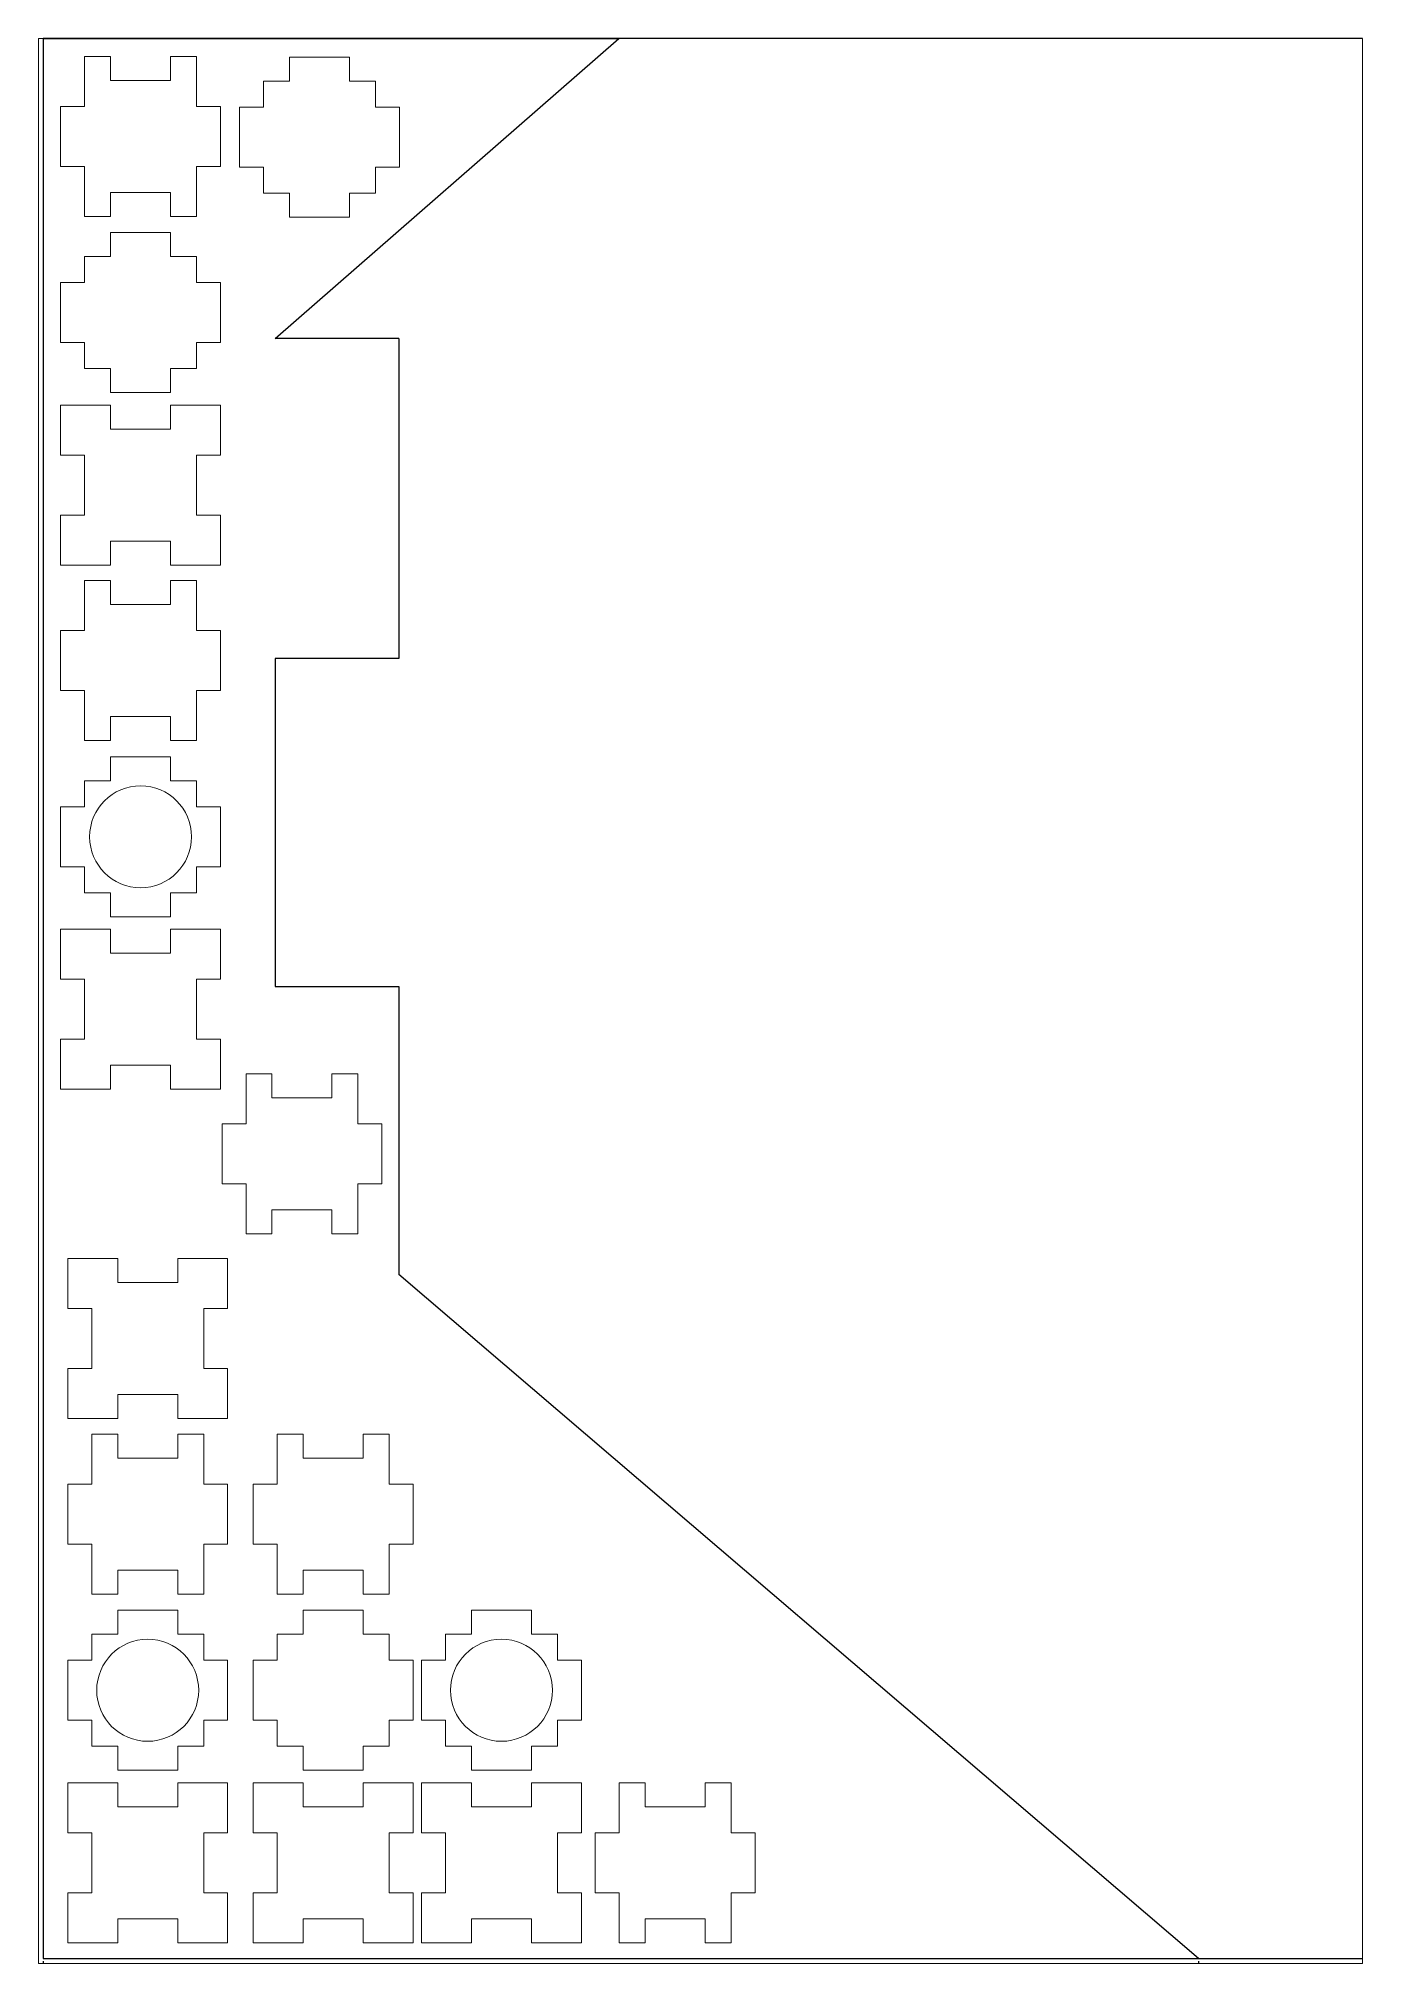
# Paper-space layout 'Lámina 6' of a CAD drawing. Header units: millimetres. Extents: x 0 to 331, y 0 to 481.
# The model-space entities are those that its viewports show. They can reach past a viewport. Long polylines and large blocks are cut down to what shows.
import ezdxf

# ---------------------------------------------------------------- set-up
doc = ezdxf.new("R2010")
doc.units = ezdxf.units.MM
doc.layers.get('0').update_dxf_attribs({"plot": 0})
doc.layers.add('Borde', color=7, linetype='Continuous', plot=False)
doc.layers.add('Corte', color=1, linetype='Continuous', lineweight=5)
doc.styles.get("Standard").update_dxf_attribs({"font": 'arial.ttf'})
doc.dimstyles.new('ISO-25', dxfattribs={"dimtxt": 2.5, "dimasz": 2.5, "dimexe": 1.25, "dimexo": 0.625, "dimtad": 1, "dimtxsty": 'Standard', "dimcen": 2.5, "dimadec": 0, "dimazin": 0, "dimtfac": 1, "dimtmove": 0, "dimatfit": 3, "dimfxl": 1, "dimarcsym": 0})

# ---------------------------------------------------------------- blocks, each defined once
blk = doc.blocks.new('*D55')
at = {"layer": 'Borde', "color": 0, "lineweight": -2, "transparency": 16777216}
for p, q in [((1631.81, 670.18), (1656.17, 670.18)), ((1654.92, 192.68), (1654.92, 667.68)), ((1631.81, 190.18), (1656.17, 190.18))]:
    blk.add_line(p, q, dxfattribs=at)
at = {"layer": 'Borde', "color": 0, "transparency": 16777216}
for points in [[(1654.5, 667.68), (1655.34, 667.68), (1654.92, 670.18)], [(1654.5, 192.68), (1655.34, 192.68), (1654.92, 190.18)]]:
    blk.add_solid(points, dxfattribs=at)
at = {"layer": 'Defpoints', "color": 0, "transparency": 16777216}
for p in [(1631.19, 670.18), (1654.92, 670.18), (1631.19, 190.18)]:
    blk.add_point(p, dxfattribs=at)
at = {"layer": 'Borde', "color": 0, "transparency": 16777216, "insert": (1653.02, 204.03), "char_height": 2.5, "attachment_point": 5, "rotation": 90}
blk.add_mtext('480', dxfattribs=at)
blk = doc.blocks.new('*D56')
at = {"layer": 'Borde', "color": 0, "lineweight": -2, "transparency": 16777216}
for p, q in [((1301.19, 189.55), (1301.19, 172)), ((1590.19, 189.55), (1590.19, 172)), ((1587.69, 173.25), (1303.69, 173.25))]:
    blk.add_line(p, q, dxfattribs=at)
at = {"layer": 'Borde', "color": 0, "transparency": 16777216}
for points in [[(1303.69, 173.67), (1303.69, 172.84), (1301.19, 173.25)], [(1587.69, 173.67), (1587.69, 172.84), (1590.19, 173.25)]]:
    blk.add_solid(points, dxfattribs=at)
at = {"layer": 'Defpoints', "color": 0, "transparency": 16777216}
for p in [(1301.19, 190.18), (1590.19, 190.18), (1301.19, 173.25)]:
    blk.add_point(p, dxfattribs=at)
at = {"layer": 'Borde', "color": 0, "transparency": 16777216, "insert": (1483.31, 175.38), "char_height": 2.5, "attachment_point": 5}
blk.add_mtext('289,01', dxfattribs=at)

msp = doc.modelspace()

# ---------------------------------------------------------------- linework, layer by layer
for p, q in [((1301.186, 670.179), (1359.186, 670.179)), ((1390.186, 595.179), (1359.186, 595.179)), ((1359.186, 433.179), (1390.186, 433.179)), ((1301.186, 190.179), (1631.186, 190.179))]:
    msp.add_line(p, q)
at = {"layer": 'Borde'}
for p, q in [((1301.186, 670.179), (1445.186, 670.179)), ((1359.186, 595.179), (1445.186, 670.179)), ((1390.186, 595.179), (1390.186, 515.179)), ((1390.186, 515.179), (1359.186, 515.179)), ((1359.186, 515.179), (1359.186, 433.179)), ((1390.186, 433.179), (1390.186, 361.179)), ((1590.192, 190.179), (1390.186, 361.179))]:
    msp.add_line(p, q, dxfattribs=at)
msp.add_lwpolyline([(1301.186, 190.179), (1631.186, 190.179), (1631.186, 670.179), (1301.186, 670.179)], close=True, dxfattribs=at)
at = {"layer": 'Corte'}
for p, q in [((1311.56, 665.704), (1311.56, 653.204)), ((1311.56, 665.704), (1318.06, 665.704)), ((1318.06, 665.704), (1318.06, 659.704)), ((1333.06, 665.704), (1333.06, 659.704)), ((1333.06, 665.704), (1339.56, 665.704)), ((1339.56, 665.704), (1339.56, 653.204)), ((1362.788, 665.499), (1362.788, 659.499)), ((1362.788, 665.499), (1377.788, 665.499)), ((1377.788, 665.499), (1377.788, 659.499)), ((1318.06, 659.704), (1333.06, 659.704)), ((1356.288, 659.499), (1356.288, 652.999)), ((1362.788, 659.499), (1356.288, 659.499)), ((1377.788, 659.499), (1384.288, 659.499)), ((1384.288, 659.499), (1384.288, 652.999)), ((1305.56, 638.204), (1305.56, 653.204)), ((1305.56, 653.204), (1311.56, 653.204)), ((1345.56, 653.204), (1339.56, 653.204)), ((1345.56, 638.204), (1345.56, 653.204)), ((1350.288, 637.999), (1350.288, 652.999)), ((1356.288, 652.999), (1350.288, 652.999)), ((1384.288, 652.999), (1390.288, 652.999)), ((1390.288, 637.999), (1390.288, 652.999)), ((1305.56, 638.204), (1311.56, 638.204)), ((1311.56, 625.704), (1311.56, 638.204)), ((1345.56, 638.204), (1339.56, 638.204)), ((1339.56, 625.704), (1339.56, 638.204)), ((1356.288, 637.999), (1350.288, 637.999)), ((1356.288, 631.499), (1356.288, 637.999)), ((1384.288, 637.999), (1390.288, 637.999)), ((1384.288, 631.499), (1384.288, 637.999)), ((1318.06, 631.704), (1333.06, 631.704)), ((1318.06, 625.704), (1318.06, 631.704)), ((1333.06, 625.704), (1333.06, 631.704)), ((1362.788, 631.499), (1356.288, 631.499)), ((1362.788, 625.499), (1362.788, 631.499)), ((1377.788, 631.499), (1384.288, 631.499)), ((1377.788, 625.499), (1377.788, 631.499)), ((1311.56, 625.704), (1318.06, 625.704)), ((1333.06, 625.704), (1339.56, 625.704)), ((1318.06, 621.654), (1318.06, 615.654)), ((1318.06, 621.654), (1333.06, 621.654)), ((1333.06, 621.654), (1333.06, 615.654)), ((1362.788, 625.499), (1377.788, 625.499)), ((1311.56, 615.654), (1311.56, 609.154)), ((1318.06, 615.654), (1311.56, 615.654)), ((1333.06, 615.654), (1339.56, 615.654)), ((1339.56, 615.654), (1339.56, 609.154)), ((1305.56, 594.154), (1305.56, 609.154)), ((1311.56, 609.154), (1305.56, 609.154)), ((1339.56, 609.154), (1345.56, 609.154)), ((1345.56, 594.154), (1345.56, 609.154)), ((1311.56, 594.154), (1305.56, 594.154)), ((1311.56, 587.654), (1311.56, 594.154)), ((1339.56, 594.154), (1345.56, 594.154)), ((1339.56, 587.654), (1339.56, 594.154)), ((1318.06, 587.654), (1311.56, 587.654)), ((1318.06, 581.654), (1318.06, 587.654)), ((1333.06, 587.654), (1339.56, 587.654)), ((1333.06, 581.654), (1333.06, 587.654)), ((1305.56, 566.053), (1305.56, 578.553)), ((1305.56, 578.553), (1318.06, 578.553)), ((1318.06, 581.654), (1333.06, 581.654)), ((1318.06, 578.553), (1318.06, 572.553)), ((1333.06, 578.553), (1333.06, 572.553)), ((1333.06, 578.553), (1345.56, 578.553)), ((1345.56, 566.053), (1345.56, 578.553)), ((1318.06, 572.553), (1333.06, 572.553)), ((1305.56, 566.053), (1311.56, 566.053)), ((1311.56, 566.053), (1311.56, 551.053)), ((1345.56, 566.053), (1339.56, 566.053)), ((1339.56, 551.053), (1339.56, 566.053)), ((1305.56, 538.553), (1305.56, 551.053)), ((1305.56, 551.053), (1311.56, 551.053)), ((1345.56, 551.053), (1339.56, 551.053)), ((1345.56, 538.553), (1345.56, 551.053)), ((1333.06, 544.553), (1318.06, 544.553)), ((1318.06, 538.553), (1318.06, 544.553)), ((1333.06, 538.553), (1333.06, 544.553)), ((1305.56, 538.553), (1318.06, 538.553)), ((1311.56, 534.672), (1311.56, 522.172)), ((1311.56, 534.672), (1318.06, 534.672)), ((1318.06, 534.672), (1318.06, 528.672)), ((1333.06, 538.553), (1345.56, 538.553)), ((1333.06, 534.672), (1333.06, 528.672)), ((1333.06, 534.672), (1339.56, 534.672)), ((1339.56, 534.672), (1339.56, 522.172)), ((1318.06, 528.672), (1333.06, 528.672)), ((1305.56, 507.172), (1305.56, 522.172)), ((1305.56, 522.172), (1311.56, 522.172)), ((1345.56, 522.172), (1339.56, 522.172)), ((1345.56, 507.172), (1345.56, 522.172)), ((1305.56, 507.172), (1311.56, 507.172)), ((1311.56, 494.672), (1311.56, 507.172)), ((1345.56, 507.172), (1339.56, 507.172)), ((1339.56, 494.672), (1339.56, 507.172)), ((1318.06, 500.672), (1333.06, 500.672)), ((1318.06, 494.672), (1318.06, 500.672)), ((1333.06, 494.672), (1333.06, 500.672)), ((1311.56, 494.672), (1318.06, 494.672)), ((1333.06, 494.672), (1339.56, 494.672)), ((1318.06, 490.621), (1318.06, 484.621)), ((1318.06, 490.621), (1333.06, 490.621)), ((1333.06, 490.621), (1333.06, 484.621)), ((1311.56, 484.621), (1311.56, 478.121)), ((1318.06, 484.621), (1311.56, 484.621)), ((1333.06, 484.621), (1339.56, 484.621)), ((1339.56, 484.621), (1339.56, 478.121)), ((1305.56, 463.121), (1305.56, 478.121)), ((1311.56, 478.121), (1305.56, 478.121)), ((1339.56, 478.121), (1345.56, 478.121)), ((1345.56, 463.121), (1345.56, 478.121)), ((1311.56, 463.121), (1305.56, 463.121)), ((1311.56, 456.621), (1311.56, 463.121)), ((1339.56, 463.121), (1345.56, 463.121)), ((1339.56, 456.621), (1339.56, 463.121)), ((1318.06, 456.621), (1311.56, 456.621)), ((1318.06, 450.621), (1318.06, 456.621)), ((1333.06, 456.621), (1339.56, 456.621)), ((1333.06, 450.621), (1333.06, 456.621)), ((1318.06, 450.621), (1333.06, 450.621)), ((1305.56, 435.02), (1305.56, 447.52)), ((1305.56, 447.52), (1318.06, 447.52)), ((1318.06, 447.52), (1318.06, 441.52)), ((1333.06, 447.52), (1333.06, 441.52)), ((1333.06, 447.52), (1345.56, 447.52)), ((1345.56, 435.02), (1345.56, 447.52)), ((1318.06, 441.52), (1333.06, 441.52)), ((1305.56, 435.02), (1311.56, 435.02)), ((1311.56, 435.02), (1311.56, 420.02)), ((1345.56, 435.02), (1339.56, 435.02)), ((1339.56, 420.02), (1339.56, 435.02)), ((1305.56, 407.52), (1305.56, 420.02)), ((1305.56, 420.02), (1311.56, 420.02)), ((1345.56, 420.02), (1339.56, 420.02)), ((1345.56, 407.52), (1345.56, 420.02)), ((1333.06, 413.52), (1318.06, 413.52)), ((1318.06, 407.52), (1318.06, 413.52)), ((1333.06, 407.52), (1333.06, 413.52)), ((1351.924, 411.338), (1351.924, 398.838)), ((1351.924, 411.338), (1358.424, 411.338)), ((1358.424, 411.338), (1358.424, 405.338)), ((1373.424, 411.338), (1373.424, 405.338)), ((1373.424, 411.338), (1379.924, 411.338)), ((1379.924, 411.338), (1379.924, 398.838)), ((1305.56, 407.52), (1318.06, 407.52)), ((1333.06, 407.52), (1345.56, 407.52)), ((1358.424, 405.338), (1373.424, 405.338)), ((1345.924, 383.838), (1345.924, 398.838)), ((1345.924, 398.838), (1351.924, 398.838)), ((1385.924, 398.838), (1379.924, 398.838)), ((1385.924, 383.838), (1385.924, 398.838)), ((1345.924, 383.838), (1351.924, 383.838)), ((1351.924, 371.338), (1351.924, 383.838)), ((1385.924, 383.838), (1379.924, 383.838)), ((1379.924, 371.338), (1379.924, 383.838)), ((1358.424, 377.338), (1373.424, 377.338)), ((1358.424, 371.338), (1358.424, 377.338)), ((1373.424, 371.338), (1373.424, 377.338)), ((1351.924, 371.338), (1358.424, 371.338)), ((1373.424, 371.338), (1379.924, 371.338)), ((1307.335, 352.698), (1307.335, 365.198)), ((1307.335, 365.198), (1319.835, 365.198)), ((1319.835, 365.198), (1319.835, 359.198)), ((1334.835, 365.198), (1334.835, 359.198)), ((1334.835, 365.198), (1347.335, 365.198)), ((1347.335, 352.698), (1347.335, 365.198)), ((1319.835, 359.198), (1334.835, 359.198)), ((1307.335, 352.698), (1313.335, 352.698)), ((1313.335, 352.698), (1313.335, 337.698)), ((1347.335, 352.698), (1341.335, 352.698)), ((1341.335, 337.698), (1341.335, 352.698)), ((1307.335, 325.198), (1307.335, 337.698)), ((1307.335, 337.698), (1313.335, 337.698)), ((1347.335, 337.698), (1341.335, 337.698)), ((1347.335, 325.198), (1347.335, 337.698)), ((1334.835, 331.198), (1319.835, 331.198)), ((1319.835, 325.198), (1319.835, 331.198)), ((1334.835, 325.198), (1334.835, 331.198)), ((1307.335, 325.198), (1319.835, 325.198)), ((1334.835, 325.198), (1347.335, 325.198)), ((1313.335, 321.317), (1313.335, 308.817)), ((1313.335, 321.317), (1319.835, 321.317)), ((1319.835, 321.317), (1319.835, 315.317)), ((1334.835, 321.317), (1334.835, 315.317)), ((1334.835, 321.317), (1341.335, 321.317)), ((1341.335, 321.317), (1341.335, 308.817)), ((1359.703, 321.317), (1359.703, 308.817)), ((1359.703, 321.317), (1366.203, 321.317)), ((1366.203, 321.317), (1366.203, 315.317)), ((1381.203, 321.317), (1381.203, 315.317)), ((1381.203, 321.317), (1387.703, 321.317)), ((1387.703, 321.317), (1387.703, 308.817)), ((1319.835, 315.317), (1334.835, 315.317)), ((1366.203, 315.317), (1381.203, 315.317)), ((1307.335, 293.817), (1307.335, 308.817)), ((1307.335, 308.817), (1313.335, 308.817)), ((1347.335, 308.817), (1341.335, 308.817)), ((1347.335, 293.817), (1347.335, 308.817)), ((1353.703, 293.817), (1353.703, 308.817)), ((1353.703, 308.817), (1359.703, 308.817)), ((1393.703, 308.817), (1387.703, 308.817)), ((1393.703, 293.817), (1393.703, 308.817)), ((1307.335, 293.817), (1313.335, 293.817)), ((1313.335, 281.317), (1313.335, 293.817)), ((1347.335, 293.817), (1341.335, 293.817)), ((1341.335, 281.317), (1341.335, 293.817)), ((1353.703, 293.817), (1359.703, 293.817)), ((1359.703, 281.317), (1359.703, 293.817)), ((1393.703, 293.817), (1387.703, 293.817)), ((1387.703, 281.317), (1387.703, 293.817)), ((1319.835, 287.317), (1334.835, 287.317)), ((1319.835, 281.317), (1319.835, 287.317)), ((1334.835, 281.317), (1334.835, 287.317)), ((1366.203, 287.317), (1381.203, 287.317)), ((1366.203, 281.317), (1366.203, 287.317)), ((1381.203, 281.317), (1381.203, 287.317)), ((1313.335, 281.317), (1319.835, 281.317)), ((1334.835, 281.317), (1341.335, 281.317)), ((1359.703, 281.317), (1366.203, 281.317)), ((1381.203, 281.317), (1387.703, 281.317)), ((1319.835, 277.267), (1319.835, 271.267)), ((1319.835, 277.267), (1334.835, 277.267)), ((1334.835, 277.267), (1334.835, 271.267)), ((1366.203, 277.267), (1366.203, 271.267)), ((1366.203, 277.267), (1381.203, 277.267)), ((1381.203, 277.267), (1381.203, 271.267)), ((1408.322, 277.267), (1408.322, 271.267)), ((1408.322, 277.267), (1423.322, 277.267)), ((1423.322, 277.267), (1423.322, 271.267)), ((1313.335, 271.267), (1313.335, 264.767)), ((1319.835, 271.267), (1313.335, 271.267)), ((1334.835, 271.267), (1341.335, 271.267)), ((1341.335, 271.267), (1341.335, 264.767)), ((1359.703, 271.267), (1359.703, 264.767)), ((1366.203, 271.267), (1359.703, 271.267)), ((1381.203, 271.267), (1387.703, 271.267)), ((1387.703, 271.267), (1387.703, 264.767)), ((1401.822, 271.267), (1401.822, 264.767)), ((1408.322, 271.267), (1401.822, 271.267)), ((1423.322, 271.267), (1429.822, 271.267)), ((1429.822, 271.267), (1429.822, 264.767)), ((1307.335, 249.767), (1307.335, 264.767)), ((1313.335, 264.767), (1307.335, 264.767)), ((1341.335, 264.767), (1347.335, 264.767)), ((1347.335, 249.767), (1347.335, 264.767)), ((1353.703, 249.767), (1353.703, 264.767)), ((1359.703, 264.767), (1353.703, 264.767)), ((1387.703, 264.767), (1393.703, 264.767)), ((1393.703, 249.767), (1393.703, 264.767)), ((1395.822, 249.767), (1395.822, 264.767)), ((1401.822, 264.767), (1395.822, 264.767)), ((1429.822, 264.767), (1435.822, 264.767)), ((1435.822, 249.767), (1435.822, 264.767)), ((1313.335, 249.767), (1307.335, 249.767)), ((1313.335, 243.267), (1313.335, 249.767)), ((1341.335, 249.767), (1347.335, 249.767)), ((1341.335, 243.267), (1341.335, 249.767)), ((1359.703, 249.767), (1353.703, 249.767)), ((1359.703, 243.267), (1359.703, 249.767)), ((1387.703, 249.767), (1393.703, 249.767)), ((1387.703, 243.267), (1387.703, 249.767)), ((1401.822, 249.767), (1395.822, 249.767)), ((1401.822, 243.267), (1401.822, 249.767)), ((1429.822, 249.767), (1435.822, 249.767)), ((1429.822, 243.267), (1429.822, 249.767)), ((1319.835, 243.267), (1313.335, 243.267)), ((1319.835, 237.267), (1319.835, 243.267)), ((1334.835, 243.267), (1341.335, 243.267)), ((1334.835, 237.267), (1334.835, 243.267)), ((1366.203, 243.267), (1359.703, 243.267)), ((1366.203, 237.267), (1366.203, 243.267)), ((1381.203, 243.267), (1387.703, 243.267)), ((1381.203, 237.267), (1381.203, 243.267)), ((1408.322, 243.267), (1401.822, 243.267)), ((1408.322, 237.267), (1408.322, 243.267)), ((1423.322, 243.267), (1429.822, 243.267)), ((1423.322, 237.267), (1423.322, 243.267)), ((1319.835, 237.267), (1334.835, 237.267)), ((1366.203, 237.267), (1381.203, 237.267)), ((1408.322, 237.267), (1423.322, 237.267)), ((1307.335, 221.666), (1307.335, 234.166)), ((1307.335, 234.166), (1319.835, 234.166)), ((1319.835, 234.166), (1319.835, 228.166)), ((1334.835, 234.166), (1334.835, 228.166)), ((1334.835, 234.166), (1347.335, 234.166)), ((1347.335, 221.666), (1347.335, 234.166)), ((1353.703, 221.666), (1353.703, 234.166)), ((1353.703, 234.166), (1366.203, 234.166)), ((1366.203, 234.166), (1366.203, 228.166)), ((1381.203, 234.166), (1381.203, 228.166)), ((1381.203, 234.166), (1393.703, 234.166)), ((1393.703, 221.666), (1393.703, 234.166)), ((1395.822, 221.666), (1395.822, 234.166)), ((1395.822, 234.166), (1408.322, 234.166)), ((1408.322, 234.166), (1408.322, 228.166)), ((1423.322, 234.166), (1423.322, 228.166)), ((1423.322, 234.166), (1435.822, 234.166)), ((1435.822, 221.666), (1435.822, 234.166)), ((1445.256, 234.166), (1445.256, 221.666)), ((1445.256, 234.166), (1451.756, 234.166)), ((1451.756, 234.166), (1451.756, 228.166)), ((1466.756, 234.166), (1466.756, 228.166)), ((1466.756, 234.166), (1473.256, 234.166)), ((1473.256, 234.166), (1473.256, 221.666)), ((1319.835, 228.166), (1334.835, 228.166)), ((1366.203, 228.166), (1381.203, 228.166)), ((1408.322, 228.166), (1423.322, 228.166)), ((1451.756, 228.166), (1466.756, 228.166)), ((1307.335, 221.666), (1313.335, 221.666)), ((1313.335, 221.666), (1313.335, 206.666)), ((1347.335, 221.666), (1341.335, 221.666)), ((1341.335, 206.666), (1341.335, 221.666)), ((1353.703, 221.666), (1359.703, 221.666)), ((1359.703, 221.666), (1359.703, 206.666)), ((1393.703, 221.666), (1387.703, 221.666)), ((1387.703, 206.666), (1387.703, 221.666)), ((1395.822, 221.666), (1401.822, 221.666)), ((1401.822, 221.666), (1401.822, 206.666)), ((1435.822, 221.666), (1429.822, 221.666)), ((1429.822, 206.666), (1429.822, 221.666)), ((1439.256, 206.666), (1439.256, 221.666)), ((1439.256, 221.666), (1445.256, 221.666)), ((1479.256, 221.666), (1473.256, 221.666)), ((1479.256, 206.666), (1479.256, 221.666)), ((1307.335, 194.166), (1307.335, 206.666)), ((1307.335, 206.666), (1313.335, 206.666)), ((1347.335, 206.666), (1341.335, 206.666)), ((1347.335, 194.166), (1347.335, 206.666)), ((1353.703, 194.166), (1353.703, 206.666)), ((1353.703, 206.666), (1359.703, 206.666)), ((1393.703, 206.666), (1387.703, 206.666)), ((1393.703, 194.166), (1393.703, 206.666)), ((1395.822, 194.166), (1395.822, 206.666)), ((1395.822, 206.666), (1401.822, 206.666)), ((1435.822, 206.666), (1429.822, 206.666)), ((1435.822, 194.166), (1435.822, 206.666)), ((1439.256, 206.666), (1445.256, 206.666)), ((1445.256, 194.166), (1445.256, 206.666)), ((1479.256, 206.666), (1473.256, 206.666)), ((1473.256, 194.166), (1473.256, 206.666)), ((1334.835, 200.166), (1319.835, 200.166)), ((1319.835, 194.166), (1319.835, 200.166)), ((1334.835, 194.166), (1334.835, 200.166)), ((1381.203, 200.166), (1366.203, 200.166)), ((1366.203, 194.166), (1366.203, 200.166)), ((1381.203, 194.166), (1381.203, 200.166)), ((1423.322, 200.166), (1408.322, 200.166)), ((1408.322, 194.166), (1408.322, 200.166)), ((1423.322, 194.166), (1423.322, 200.166)), ((1451.756, 200.166), (1466.756, 200.166)), ((1451.756, 194.166), (1451.756, 200.166)), ((1466.756, 194.166), (1466.756, 200.166)), ((1307.335, 194.166), (1319.835, 194.166)), ((1334.835, 194.166), (1347.335, 194.166)), ((1353.703, 194.166), (1366.203, 194.166)), ((1381.203, 194.166), (1393.703, 194.166)), ((1395.822, 194.166), (1408.322, 194.166)), ((1423.322, 194.166), (1435.822, 194.166)), ((1445.256, 194.166), (1451.756, 194.166)), ((1466.756, 194.166), (1473.256, 194.166))]:
    msp.add_line(p, q, dxfattribs=at)
for centre in [(1325.56, 470.621), (1327.335, 257.267), (1415.822, 257.267)]:
    msp.add_circle(centre, 12.75, dxfattribs=at)

# ---------------------------------------------------------------- dimensions: what is measured, and where the dimension line sits
at = {"layer": 'Borde'}
dim = msp.add_linear_dim(base=(1654.919, 670.179), p1=(1631.186, 190.179), p2=(1631.186, 670.179), angle=90, dimstyle='ISO-25', dxfattribs=at)
dim.commit()
dim.dimension.update_dxf_attribs({"geometry": '*D55', "text_midpoint": (1654.919, 204.025), "dimtype": 160})
dim = msp.add_linear_dim(base=(1301.186, 173.252), p1=(1590.192, 190.179), p2=(1301.186, 190.179), dimstyle='ISO-25', dxfattribs=at)
dim.commit()
dim.dimension.update_dxf_attribs({"geometry": '*D56', "text_midpoint": (1483.311, 173.252), "dimtype": 160})

psp = doc.layouts.new('Lámina 6')

# ---------------------------------------------------------------- viewports
at = {"layer": 'Borde'}
psp.add_viewport(center=(165.59, 240.61), size=(331.17, 481.209), view_center_point=(1465.599, 429.575), view_height=481.2088, dxfattribs=at)

doc.saveas('drawing.dxf')
